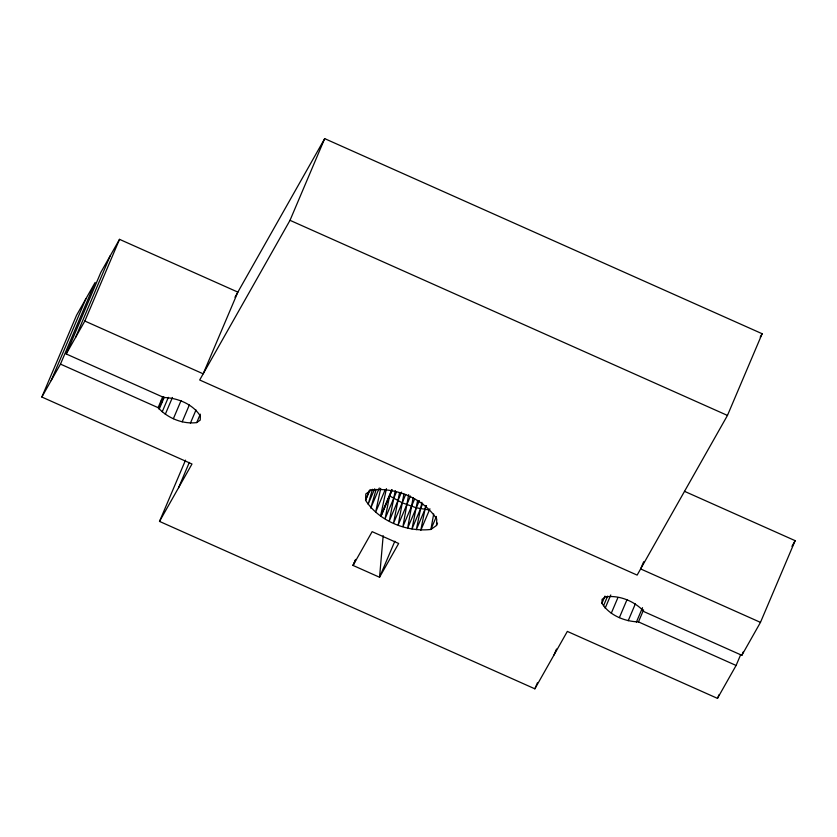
<?xml version="1.0" encoding="UTF-8"?>
<svg xmlns="http://www.w3.org/2000/svg" width="837" height="837" viewBox="0 0 837 837"><rect width="100%" height="100%" fill="white"/><g stroke="black" fill="none" stroke-linecap="round" stroke-linejoin="round"><path stroke-width="1.26" d="M436.516 525.479L436.747 519.097C423.334 498.287 395.692 487.176 371.429 489.969L365.8 493.935L365.57 500.317C378.983 521.127 406.625 532.238 430.888 529.444L436.516 525.479L437.531 523.073M740.693 654.639L736.1 665.457L638.464 621.901C624.716 621.504 609.42 615.383 601.939 603.299L602.085 599.323L605.59 596.844C619.662 594.981 634.833 601.343 644.208 611.753L741.844 655.298L760.467 622.372L795.15 540.671L684.53 491.34M383.179 535.69L379.548 577.258L353.036 565.435L355.589 559.419M408.644 494.646L402.921 526.567L414.65 498.925M413.133 497.544L407.619 528.231L419.358 500.599M417.611 500.442L411.982 528.953L422.685 503.728M433.681 514.012L430.888 529.444L436.422 516.419M395.263 490.639L389.31 520.938L401.551 492.093M399.469 492.941L393.516 523.23L405.746 494.395M403.915 493.966L398.213 524.893L410.454 496.059M421.921 502.315L416.324 529.685L426.514 505.653M425.751 505.527L420.749 530.417L429.936 508.791M380.709 488.389L375.656 512.139L385.208 489.645M386.422 488.651L380.563 516.167L391.779 489.729M372.465 489.268L368.154 504.219L374.694 488.818M376.127 489.436L370.749 508.122L379.287 487.992M369.18 490.628L365.57 500.317L370.163 489.499M41.85 397.031L76.533 315.329L95.156 282.414L60.473 364.116L41.85 397.031L191.987 464.001L159.511 521.409L534.864 688.82L567.34 631.412L717.476 698.372L736.1 665.457M51.162 380.573L85.845 298.872M66.217 353.967L100.9 272.255L119.524 239.34L237.865 292.113L203.182 373.825L84.84 321.042L66.217 353.967L163.853 397.512C177.601 397.91 192.897 404.03 200.378 416.115L200.231 420.09L196.726 422.58C182.654 424.432 167.484 418.071 158.109 407.661L60.473 364.116M75.529 337.499L110.212 255.798M84.84 321.042L119.524 239.34M158.109 407.661L162.702 396.843M158.632 408.456L163.592 396.79M159.166 409.251L164.261 397.24M162.232 411.762L168.352 397.345M165.297 414.273L172.432 397.46M173.385 418.688L181.033 400.672M182.194 421.817L189.329 404.993M190.397 423.187L196.004 409.963M196.726 422.58L200.294 414.169M159.511 521.409L185.521 460.141M290.01 220.33L324.693 138.628L762.141 333.733L727.458 415.434L637.135 575.103L199.687 379.998L290.01 220.33L727.458 415.434M178.616 487.636L189.329 462.401M392.124 489.917L380.908 516.345L391.904 490.44M396.33 492.208L385.104 518.647L389.582 495.922L402.178 502.796L416.292 507.808L429.423 509.995M394.844 541.215L379.548 577.258L398.663 543.475L372.141 531.652L353.036 565.435L355.777 559.545M534.864 688.82L537.406 682.814M553.968 655.047L556.521 649.041M601.939 603.299L604.994 596.09M603.55 605.737L607.631 596.122M605.172 608.175L610.78 594.961M611.292 613.197L617.926 597.576M619.38 617.612L627.039 599.585M643.695 561.721L640.629 568.93L760.467 622.372M628.2 620.74L635.335 603.916M636.392 622.1L642.513 607.683M638.464 621.901L643.569 609.891M717.476 698.372L719.004 694.762M741.844 655.298L743.371 651.699M234.956 297.261L324.693 138.628M760.216 337.133L762.141 333.733M791.938 546.352L795.15 540.671M161.259 400.232L162.315 401.823"/></g></svg>
